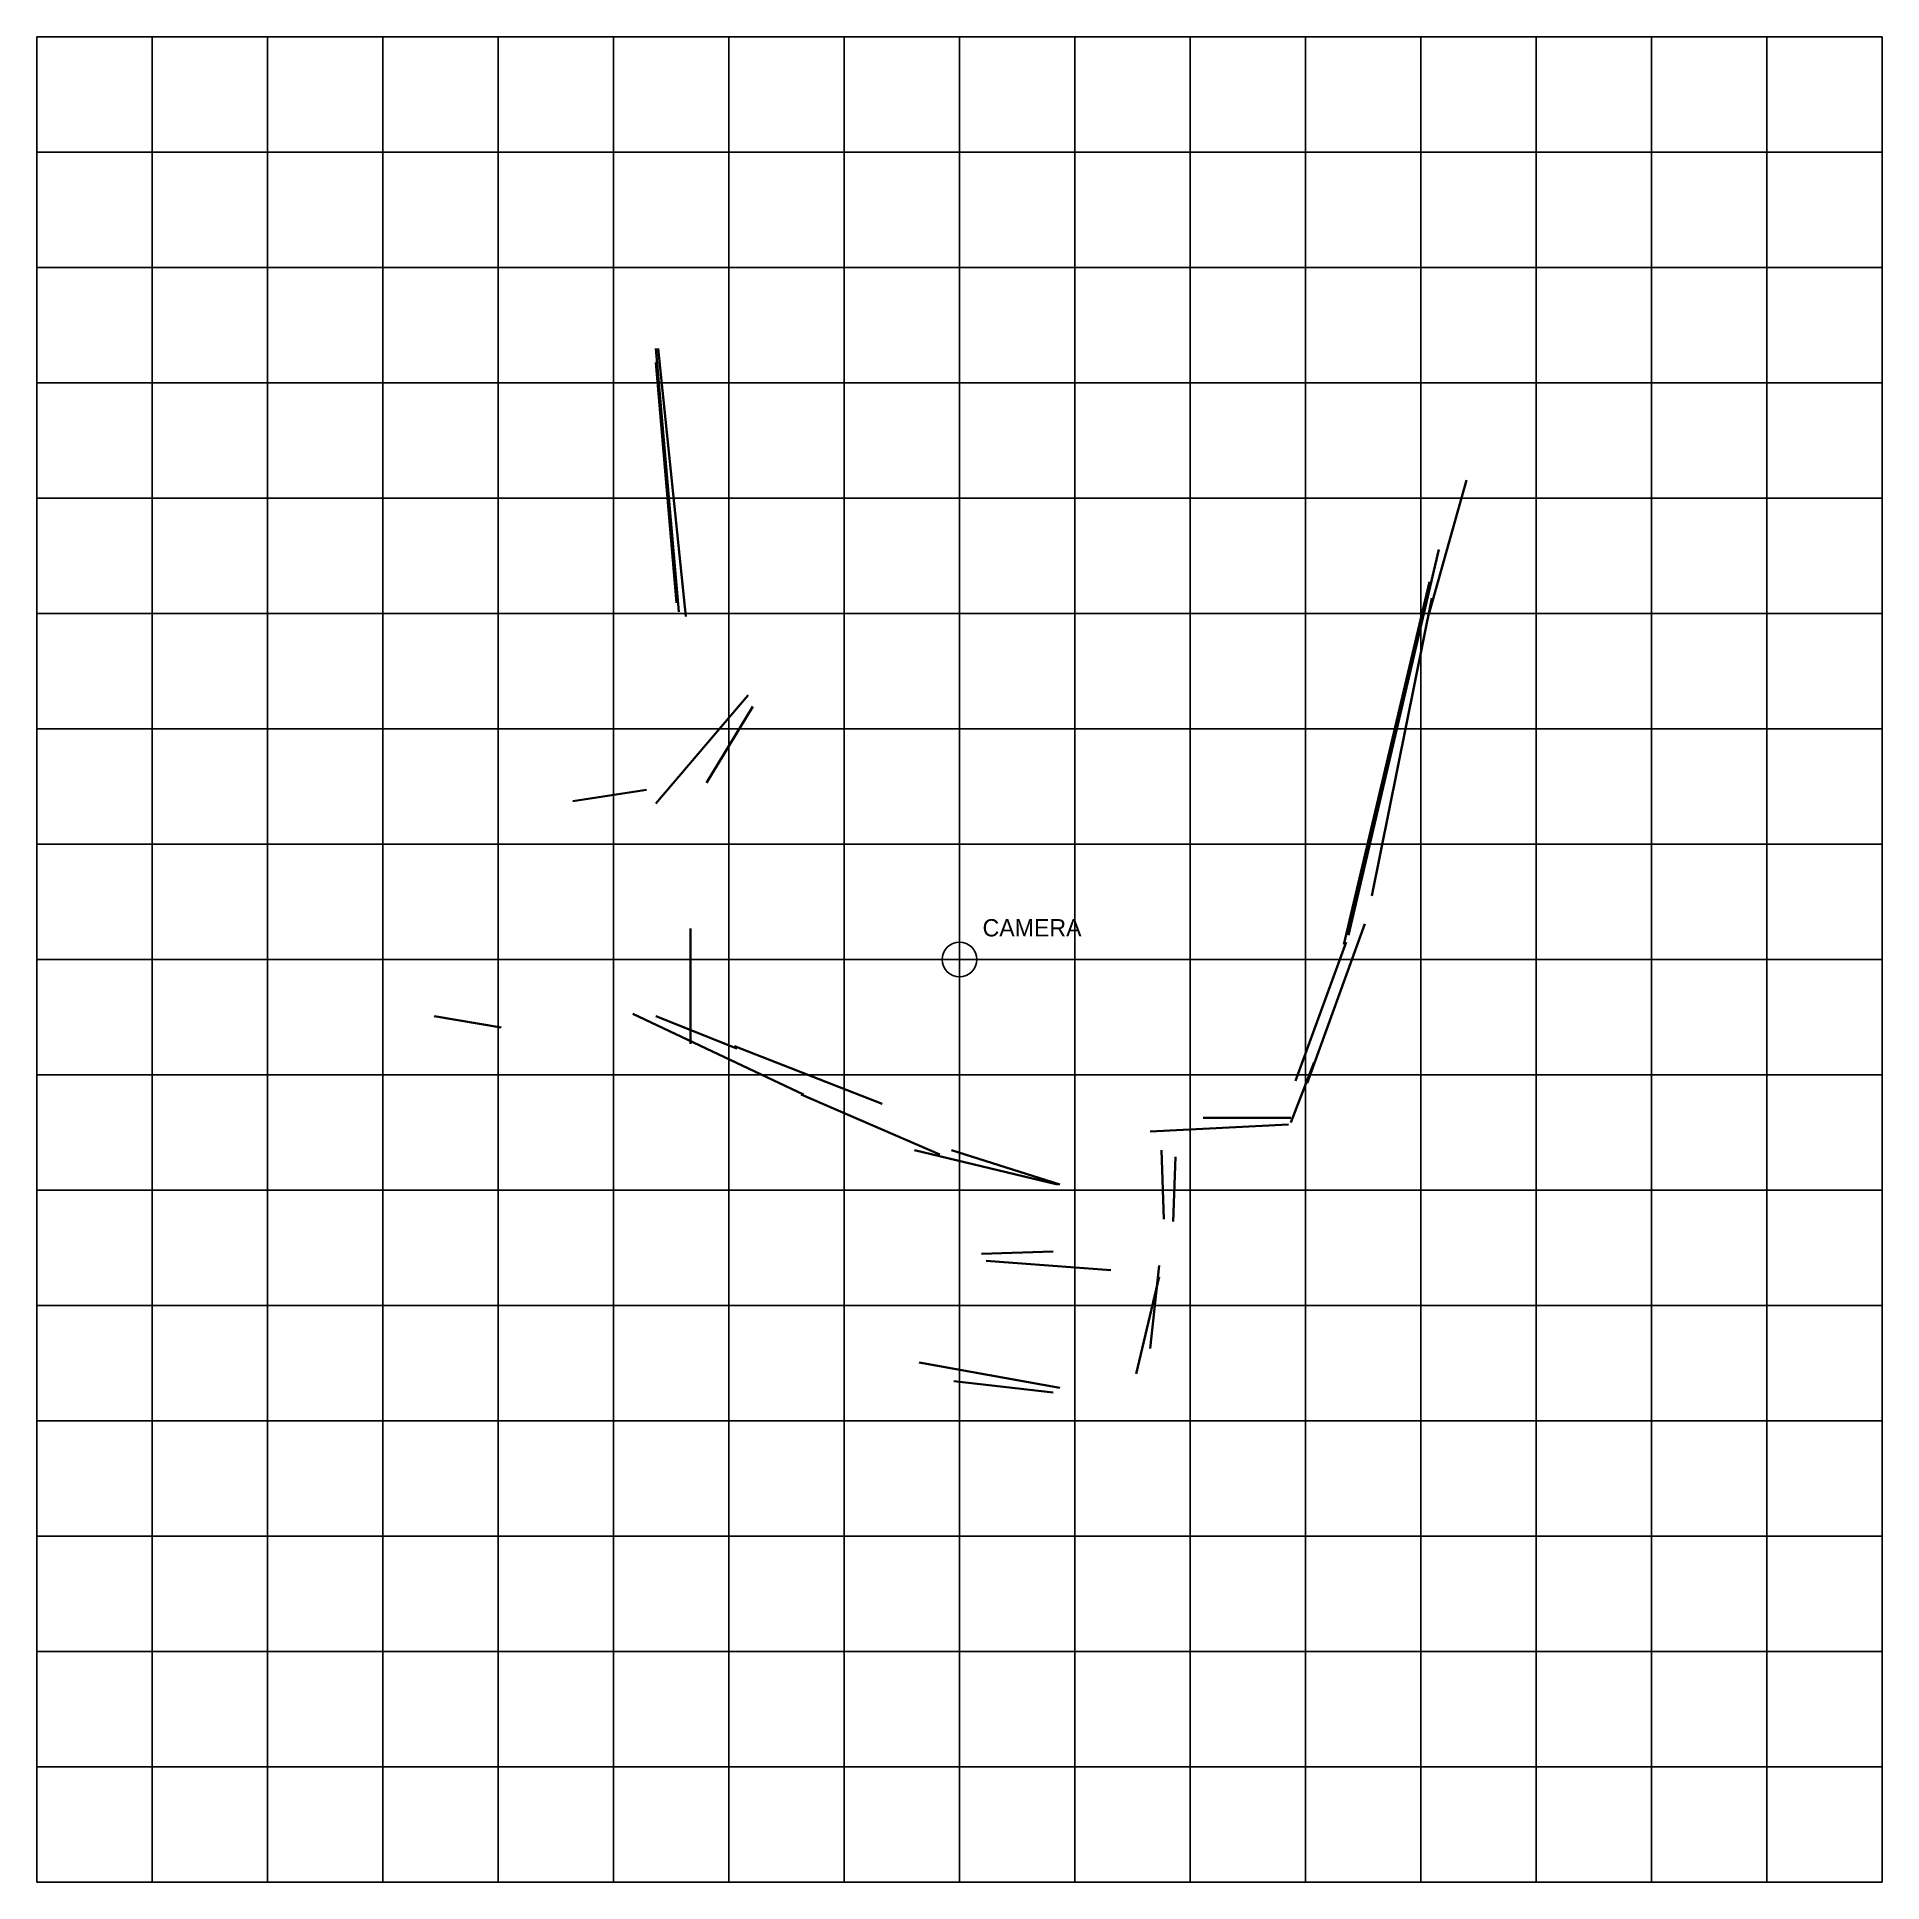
# Model space of a CAD drawing. Header units: metres. Extents: x -8 to 8, y -8 to 8.
import ezdxf

# ---------------------------------------------------------------- set-up
doc = ezdxf.new("R2010")
doc.units = ezdxf.units.M
for name, color, linetype in [('CAMERA', 1, 'Continuous'), ('GRID', 8, 'Continuous'), ('WALLS', 7, 'Continuous')]:
    doc.layers.add(name, color=color, linetype=linetype)

msp = doc.modelspace()

# ---------------------------------------------------------------- linework, layer by layer
at = {"layer": 'CAMERA'}
for p, q in [((0, -0.25), (0, 0.25)), ((-0.25, 0), (0.25, 0))]:
    msp.add_line(p, q, dxfattribs=at)
msp.add_circle((0, 0), 0.15, dxfattribs=at)
at = {"layer": 'GRID'}
for p, q in [((-8, -8), (-8, 8)), ((-8, 8), (8, 8)), ((-7, -8), (-7, 8)), ((-6, -8), (-6, 8)), ((-5, -8), (-5, 8)), ((-4, -8), (-4, 8)), ((-3, -8), (-3, 8)), ((-2, -8), (-2, 8)), ((-1, -8), (-1, 8)), ((0, -8), (0, 8)), ((1, -8), (1, 8)), ((2, -8), (2, 8)), ((3, -8), (3, 8)), ((4, -8), (4, 8)), ((5, -8), (5, 8)), ((6, -8), (6, 8)), ((7, -8), (7, 8)), ((8, -8), (8, 8)), ((-8, 7), (8, 7)), ((-8, 6), (8, 6)), ((-8, 5), (8, 5)), ((-8, 4), (8, 4)), ((-8, 3), (8, 3)), ((-8, 2), (8, 2)), ((-8, 1), (8, 1)), ((-8, 0), (8, 0)), ((-8, -1), (8, -1)), ((-8, -2), (8, -2)), ((-8, -3), (8, -3)), ((-8, -4), (8, -4)), ((-8, -5), (8, -5)), ((-8, -6), (8, -6)), ((-8, -7), (8, -7)), ((-8, -8), (8, -8))]:
    msp.add_line(p, q, dxfattribs=at)
at = {"layer": 'WALLS', "lineweight": 35}
for p, q in [((-2.633, 5.297), (-2.433, 3.014)), ((-2.613, 5.297), (-2.373, 2.974)), ((-2.633, 5.176), (-2.453, 3.094)), ((4.075, 3.014), (4.395, 4.155)), ((3.374, 0.21), (4.155, 3.554)), ((3.334, 0.13), (4.075, 3.274)), ((3.574, 0.551), (4.095, 3.134)), ((-2.633, 1.352), (-1.832, 2.293)), ((-2.193, 1.532), (-1.792, 2.193)), ((-3.354, 1.372), (-2.713, 1.472)), ((-2.333, -0.731), (-2.333, 0.27)), ((3.014, -1.071), (3.514, 0.31)), ((2.914, -1.051), (3.354, 0.15)), ((-2.834, -0.471), (-1.352, -1.171)), ((-4.556, -0.491), (-3.975, -0.591)), ((-2.633, -0.491), (-1.932, -0.771)), ((-1.952, -0.751), (-0.671, -1.252)), ((2.874, -1.412), (3.074, -0.891)), ((-1.372, -1.171), (-0.17, -1.692)), ((1.652, -1.492), (2.854, -1.432)), ((2.113, -1.372), (2.874, -1.372)), ((-0.39, -1.652), (0.851, -1.952)), ((-0.07, -1.652), (0.871, -1.952)), ((1.752, -1.652), (1.772, -2.253)), ((1.852, -2.273), (1.872, -1.712)), ((0.19, -2.553), (0.811, -2.533)), ((0.23, -2.613), (1.312, -2.693)), ((1.652, -3.374), (1.732, -2.653)), ((1.532, -3.594), (1.732, -2.753)), ((-0.35, -3.494), (0.871, -3.715)), ((-0.05, -3.655), (0.811, -3.755))]:
    msp.add_line(p, q, dxfattribs=at)

# ---------------------------------------------------------------- texts
at = {"layer": 'CAMERA'}
msp.add_text('CAMERA', height=0.15, dxfattribs=at).set_placement((0.2, 0.2))

doc.saveas('drawing.dxf')
